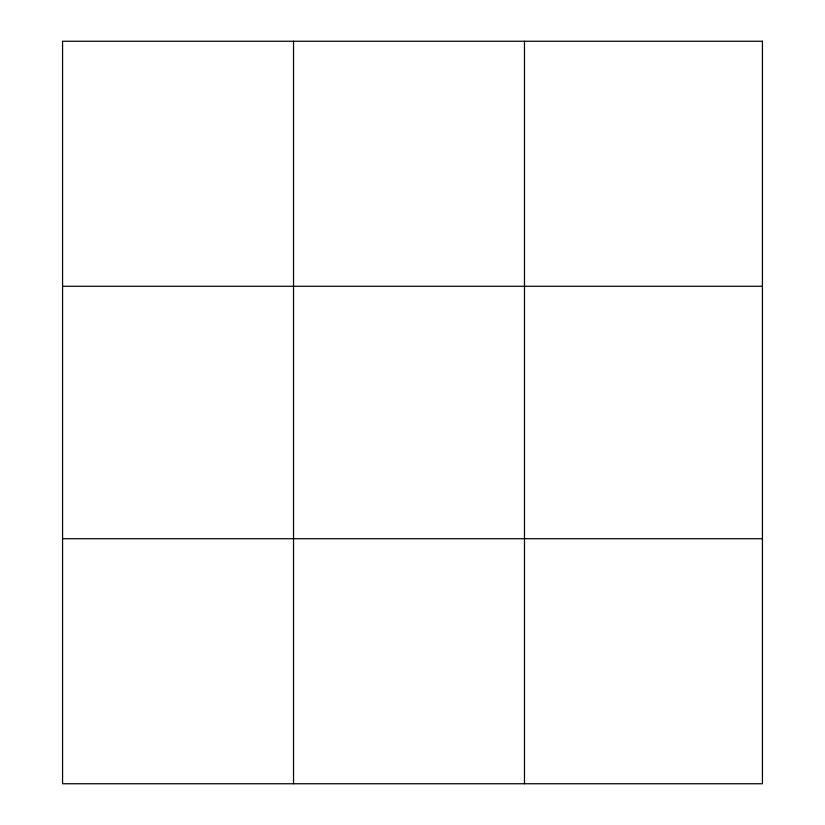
<?xml version="1.0" encoding="UTF-8"?>
<svg xmlns="http://www.w3.org/2000/svg" width="825" height="825" viewBox="0 0 825 825"><rect width="100%" height="100%" fill="white"/><g stroke="black" fill="none" stroke-linecap="round" stroke-linejoin="round"><path stroke-width="1.24" d="M293.525 783.75L293.525 41.25M524.483 783.75L524.483 41.25M62.566 286.275L762.434 286.275M62.566 538.725L762.434 538.725M762.434 41.25L762.434 783.75L62.566 783.75L62.566 41.25L762.434 41.25"/></g></svg>
